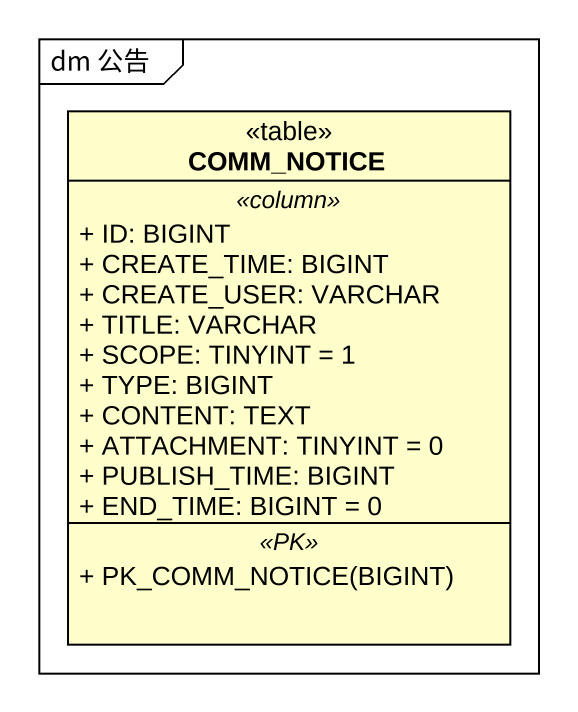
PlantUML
@startuml
mainframe dm 公告
hide circle
hide empty members
skinparam classAttributeIconSize 0
class COMM_NOTICE <<table>> {
  .. <<column>> ..
  + ID: BIGINT
  + CREATE_TIME: BIGINT
  + CREATE_USER: VARCHAR
  + TITLE: VARCHAR
  + SCOPE: TINYINT = 1
  + TYPE: BIGINT
  + CONTENT: TEXT
  + ATTACHMENT: TINYINT = 0
  + PUBLISH_TIME: BIGINT
  + END_TIME: BIGINT = 0
  .. <<PK>> ..
  + PK_COMM_NOTICE(BIGINT)
}
@enduml
